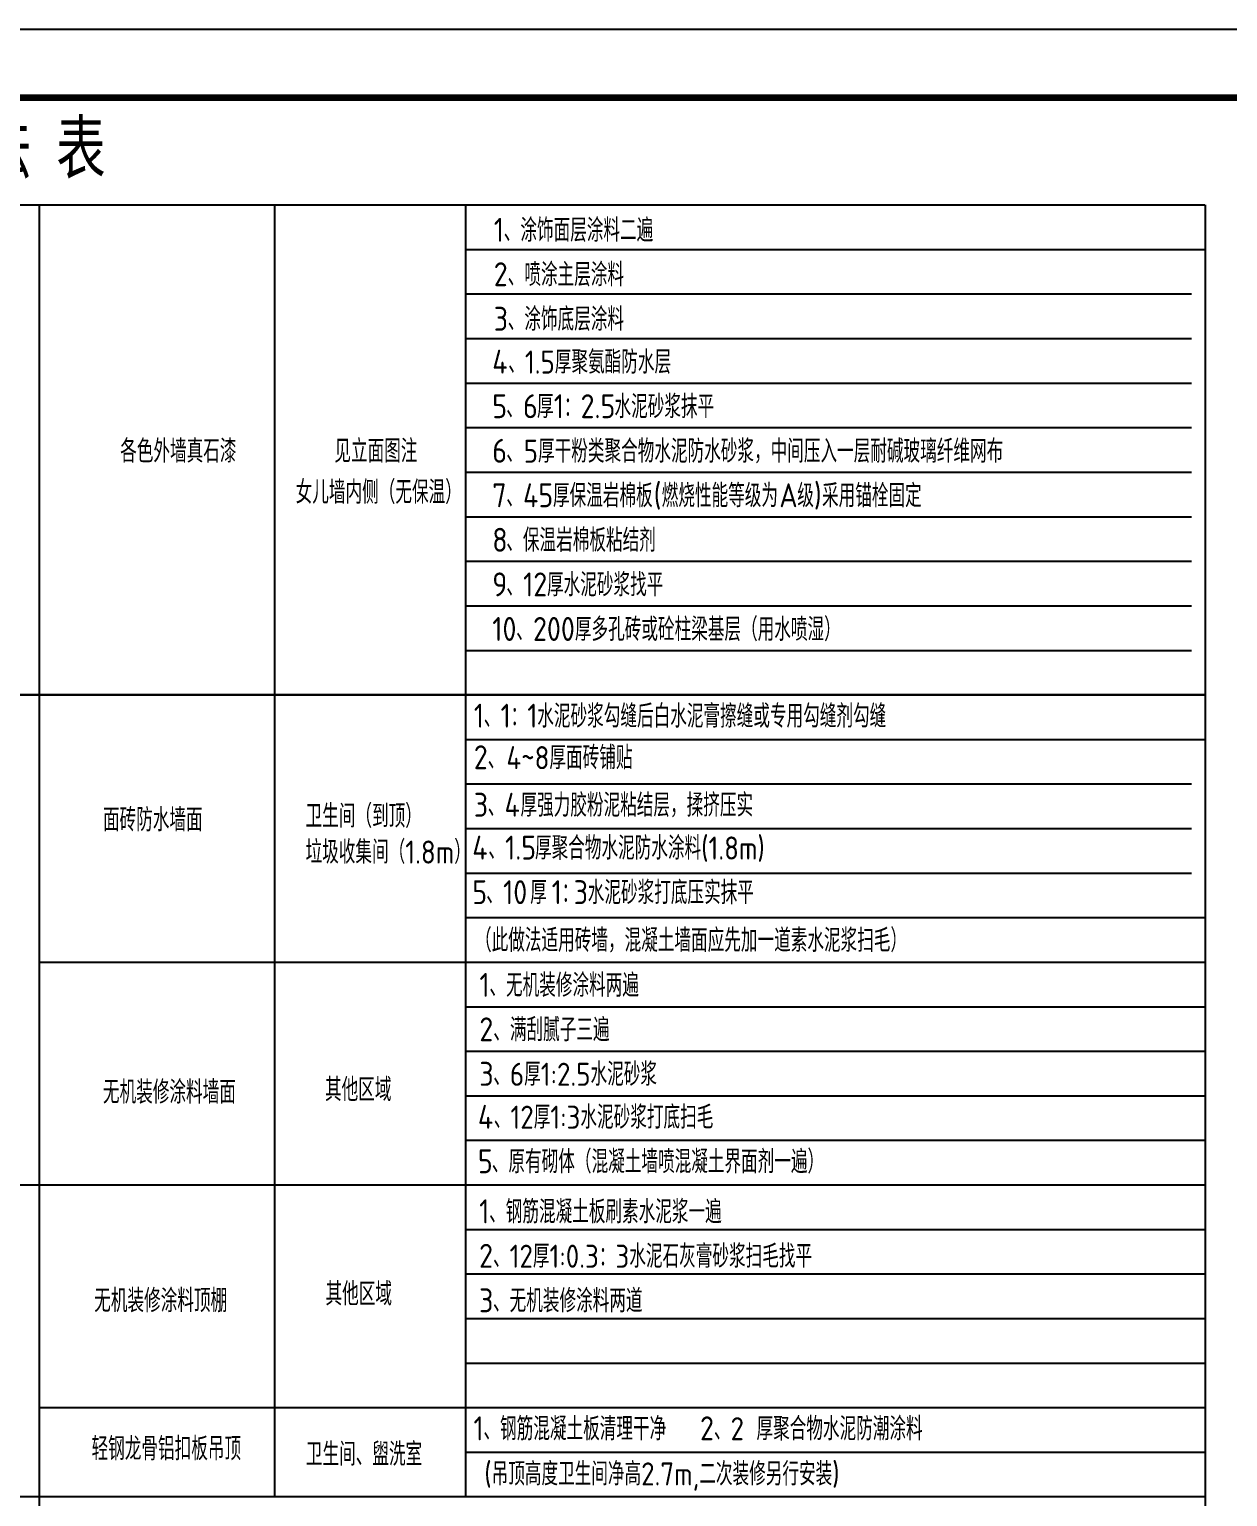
# Model space of a CAD drawing. Extents: x -695846 to 822170, y -413475 to 397179.
# Drawn here: x 620884 to 638414, y 335134 to 356602 of the extents above; entities that cross this region are included whole.
import ezdxf

# ---------------------------------------------------------------- set-up
doc = ezdxf.new("R2010")
doc.units = 0
doc.header["$LTSCALE"] = 1000
doc.header["$MEASUREMENT"] = 0
doc.layers.add('PUB_TEXT', color=7, linetype='Continuous')
doc.layers.add('T-图框-175', color=175, linetype='Continuous')
doc.styles.add('-仿宋_GB2312', font='', dxfattribs={"width": 0.8})
doc.styles.get("Standard").update_dxf_attribs({"font": 'gbenor.shx', "bigfont": 'gbcbig.shx'})
doc.styles.get('-仿宋_GB2312').set_extended_font_data('SimSun')

msp = doc.modelspace()

# ---------------------------------------------------------------- linework, layer by layer
at = {"linetype": 'Continuous'}
for p, q in [((621030, 354033), (621030, 328617)), ((627266, 354033), (627266, 335134))]:
    msp.add_line(p, q, dxfattribs=at)
at = {"linetype": 'Continuous', "const_width": 30}
for points in [[(599563, 354033), (638084, 354033)], [(618823, 346865), (638084, 346865)], [(618823, 335134), (638084, 335134)]]:
    msp.add_lwpolyline(points, dxfattribs=at)
at = {"linetype": 'Continuous'}
for points in [[(624469, 354033), (624469, 335134)], [(638084, 354033), (638084, 322752)], [(627266, 353382), (638084, 353382)], [(627266, 352730), (637884, 352730)], [(627266, 352078), (637884, 352078)], [(627266, 351427), (637884, 351427)], [(627266, 350775), (637884, 350775)], [(627266, 350123), (637884, 350123)], [(627266, 349472), (637884, 349472)], [(627266, 348820), (637884, 348820)], [(627266, 348168), (637884, 348168)], [(627266, 347516), (637884, 347516)], [(627266, 346213), (638084, 346213)], [(627266, 345561), (637884, 345561)], [(627266, 344910), (637884, 344910)], [(627266, 344258), (637884, 344258)], [(627266, 343606), (638084, 343606)], [(621030, 342955), (638084, 342955)], [(627266, 342303), (638084, 342303)], [(627266, 341651), (638084, 341651)], [(627266, 340999), (638084, 340999)], [(627266, 340348), (638084, 340348)], [(618823, 339696), (638084, 339696)], [(627266, 339696), (638084, 339696)], [(627266, 339044), (638084, 339044)], [(627266, 338393), (638084, 338393)], [(627266, 337741), (638084, 337741)], [(627266, 337089), (638084, 337089)], [(621030, 336438), (638084, 336438)], [(627266, 336438), (638084, 336438)], [(627266, 335786), (638084, 335786)], [(627266, 335786), (638084, 335786)], [(618823, 335134), (638084, 335134)], [(618823, 335134), (638084, 335134)]]:
    msp.add_lwpolyline(points, dxfattribs=at)
at = {"layer": 'T-图框-175'}
msp.add_lwpolyline([(593020, 314602), (652420, 314602), (652420, 356602), (593020, 356602)], close=True, dxfattribs=at)
at = {"layer": 'T-图框-175', "const_width": 100}
msp.add_lwpolyline([(595520, 315602), (651420, 315602), (651420, 355602), (595520, 355602)], close=True, dxfattribs=at)

# ---------------------------------------------------------------- texts
at = {"layer": 'PUB_TEXT', "style": '-仿宋_GB2312', "width": 0.7}
msp.add_text('装 饰 详 细 做 法 表', height=755.27, dxfattribs=at).set_placement((614793, 354499))
at = {"layer": 'PUB_TEXT', "color": 0}
for s, height, p in [('1', 350, (627678, 353494)), ('、涂饰面层涂料二遍', 337.6, (627824, 353494)), ('2', 350, (627678, 352844)), ('、喷涂主层涂料', 337.6, (627882, 352844)), ('3', 350, (627678, 352192)), ('、涂饰底层涂料', 337.6, (627882, 352192)), ('4', 350, (627656, 351565)), ('、1.5厚聚氨酯防水层', 337.59, (627890, 351565)), ('5', 350, (627656, 350913)), ('6', 350, (628106, 350913)), ('厚', 338, (628310, 350913)), ('1', 350, (628556, 350913)), ('2.5', 350, (628948, 350913)), ('水泥砂浆抹平', 337.6, (629444, 350913)), ('、', 338, (627861, 350913)), ('：', 338, (628702, 350913)), ('各色外墙真石漆', 337.6, (622213, 350262)), ('见立面图注', 337.6, (625346, 350262)), ('6', 350, (627656, 350261)), ('5厚干粉类聚合物水泥防水砂浆，中间压入一层耐碱玻璃纤维网布 ', 337.59, (628116, 350261)), ('、', 338, (627861, 350261)), ('女儿墙内侧（无保温）', 337.6, (624780, 349661)), ('7', 350, (627656, 349610)), ('45', 350, (628106, 349610)), ('厚保温岩棉板', 337.6, (628544, 349610)), ('(', 350, (630018, 349610)), ('燃烧性能等级为', 337.6, (630135, 349610)), ('A', 350, (631855, 349610)), ('级', 338, (632118, 349610)), (')', 350, (632363, 349610)), ('采用锚栓固定', 337.6, (632480, 349610)), ('、', 338, (627861, 349610)), ('8', 350, (627656, 348958)), ('、保温岩棉板粘结剂', 337.6, (627861, 348958)), ('9', 350, (627656, 348306)), ('12', 350, (628107, 348306)), ('厚水泥砂浆找平', 337.6, (628457, 348306)), ('、', 338, (627862, 348306)), ('10', 350, (627656, 347654)), ('200', 350, (628252, 347654)), ('厚多孔砖或砼柱梁基层（用水喷湿）', 337.59, (628865, 347654)), ('、', 338, (628006, 347654)), ('1', 350, (627386, 346385)), ('1', 350, (627778, 346385)), ('1', 350, (628169, 346385)), ('水泥砂浆勾缝后白水泥膏擦缝或专用勾缝剂勾缝', 337.59, (628315, 346385)), ('、', 338, (627532, 346385)), ('：', 338, (627924, 346385)), ('2', 350, (627386, 345777)), ('4~8厚面砖铺贴', 337.6, (627863, 345777)), ('、', 338, (627590, 345777)), ('3', 350, (627386, 345082)), ('4', 350, (627835, 345082)), ('厚强力胶粉泥粘结层，揉挤压实', 337.59, (628069, 345082)), ('面砖防水墙面', 337.6, (621961, 344868)), ('卫生间（到顶）', 337.6, (624925, 344923)), ('、', 338, (627590, 345082)), ('垃圾收集间（1.8m）', 337.59, (624925, 344396)), ('4', 350, (627364, 344455)), ('1.5', 350, (627843, 344455)), ('厚聚合物水泥防水涂料(1.8m)', 337.59, (628281, 344455)), ('、', 338, (627598, 344455)), ('5', 350, (627364, 343803)), ('10', 350, (627814, 343803)), ('厚', 338, (628211, 343803)), ('1', 350, (628525, 343803)), ('3', 350, (628848, 343803)), ('水泥砂浆打底压实抹平', 337.6, (629053, 343803)), ('、', 338, (627568, 343803)), ('：', 338, (628671, 343803)), ('（此做法适用砖墙，混凝土墙面应先加一道素水泥浆扫毛）', 337.59, (627404, 343104)), ('1', 350, (627468, 342447)), ('、无机装修涂料两遍', 337.6, (627614, 342447)), ('2', 350, (627467, 341796)), ('、满刮腻子三遍', 337.6, (627671, 341796)), ('3', 350, (627467, 341145)), ('、6厚1:2.5水泥砂浆', 337.59, (627671, 341145)), ('无机装修涂料墙面', 337.6, (621961, 340884)), ('其他区域', 337.6, (625209, 340920)), ('4', 350, (627446, 340517)), ('、12厚1:3水泥砂浆打底扫毛', 337.59, (627679, 340517)), ('5', 350, (627446, 339866)), ('、原有砌体（混凝土墙喷混凝土界面剂一遍）', 337.59, (627650, 339866)), ('1', 350, (627464, 339133)), ('、钢筋混凝土板刷素水泥浆一遍', 337.59, (627610, 339133)), ('2', 350, (627463, 338483)), ('、12厚1:0.3：3水泥石灰膏砂浆扫毛找平', 337.59, (627667, 338483)), ('无机装修涂料顶棚', 337.6, (621833, 337833)), ('其他区域', 337.6, (625217, 337931)), ('3', 350, (627463, 337831)), ('、无机装修涂料两道', 337.6, (627667, 337831)), ('1', 350, (627381, 335958)), ('、钢筋混凝土板清理干净', 337.59, (627527, 335958)), ('2', 350, (630695, 335959)), ('、2 厚聚合物水泥防潮涂料', 337.59, (630899, 335959)), ('轻钢龙骨铝扣板吊顶', 337.6, (621794, 335666)), ('卫生间、盥洗室', 337.6, (624930, 335586)), ('(吊顶高度卫生间净高2.7m,二次装修另行安装)', 337.59, (627539, 335298))]:
    msp.add_text(s, height=height, dxfattribs=at).set_placement(p)

doc.saveas('drawing.dxf')
